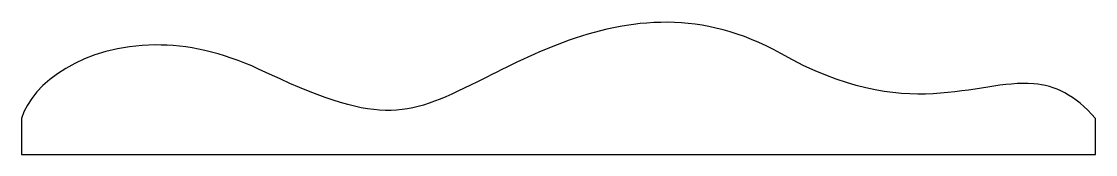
# Model space of a CAD drawing. Header units: centimetres. Extents: x -10.4 to 10.5, y -2.1 to 0.5.
import ezdxf

# ---------------------------------------------------------------- set-up
doc = ezdxf.new("R2010")
doc.units = ezdxf.units.CM
doc.header["$MEASUREMENT"] = 0
doc.layers.add('Layer 1', color=7, linetype='Continuous')

msp = doc.modelspace()

# ---------------------------------------------------------------- linework, layer by layer
at = {"layer": 'Layer 1', "color": 253}
msp.add_open_spline([(9.32363, -0.69538), (9.73643, -0.73171), (10.12262, -0.90332), (10.52894, -1.37293), (10.52894, -1.37293), (10.52894, -1.37293), (10.52894, -2.07109), (10.52894, -2.07109), (10.52894, -2.07109), (10.52894, -2.07109), (-10.42604, -2.07108), (-10.42604, -2.07108), (-10.42604, -2.07108), (-10.42604, -2.07108), (-10.42604, -1.37292), (-10.42604, -1.37292), (-10.42604, -1.37292), (-10.21609, -0.66677), (-9.19927, 0.0526), (-7.81558, 0.06091), (-7.81558, 0.06091), (-7.20288, 0.06459), (-6.51827, -0.07114), (-5.79996, -0.40918), (-5.79996, -0.40918), (-3.4594, -1.51061), (-2.96376, -1.37094), (-1.53189, -0.65598), (-1.53189, -0.65598), (-0.56391, -0.17267), (0.7227, 0.51763), (2.18368, 0.50234), (2.18368, 0.50234), (2.88382, 0.49501), (3.62402, 0.3256), (4.38835, -0.10628), (4.38835, -0.10628), (6.86816, -1.50746), (8.19523, -0.59603), (9.32363, -0.69538)], degree=3, knots=[0, 0, 0, 0, 0.09090909, 0.09090909, 0.09090909, 0.09090909, 0.18181818, 0.18181818, 0.18181818, 0.18181818, 0.27272727, 0.27272727, 0.27272727, 0.27272727, 0.36363636, 0.36363636, 0.36363636, 0.36363636, 0.45454545, 0.45454545, 0.45454545, 0.45454545, 0.54545455, 0.54545455, 0.54545455, 0.54545455, 0.63636364, 0.63636364, 0.63636364, 0.63636364, 0.72727273, 0.72727273, 0.72727273, 0.72727273, 0.81818182, 0.81818182, 0.81818182, 0.81818182, 1, 1, 1, 1], dxfattribs=at)

doc.saveas('drawing.dxf')
